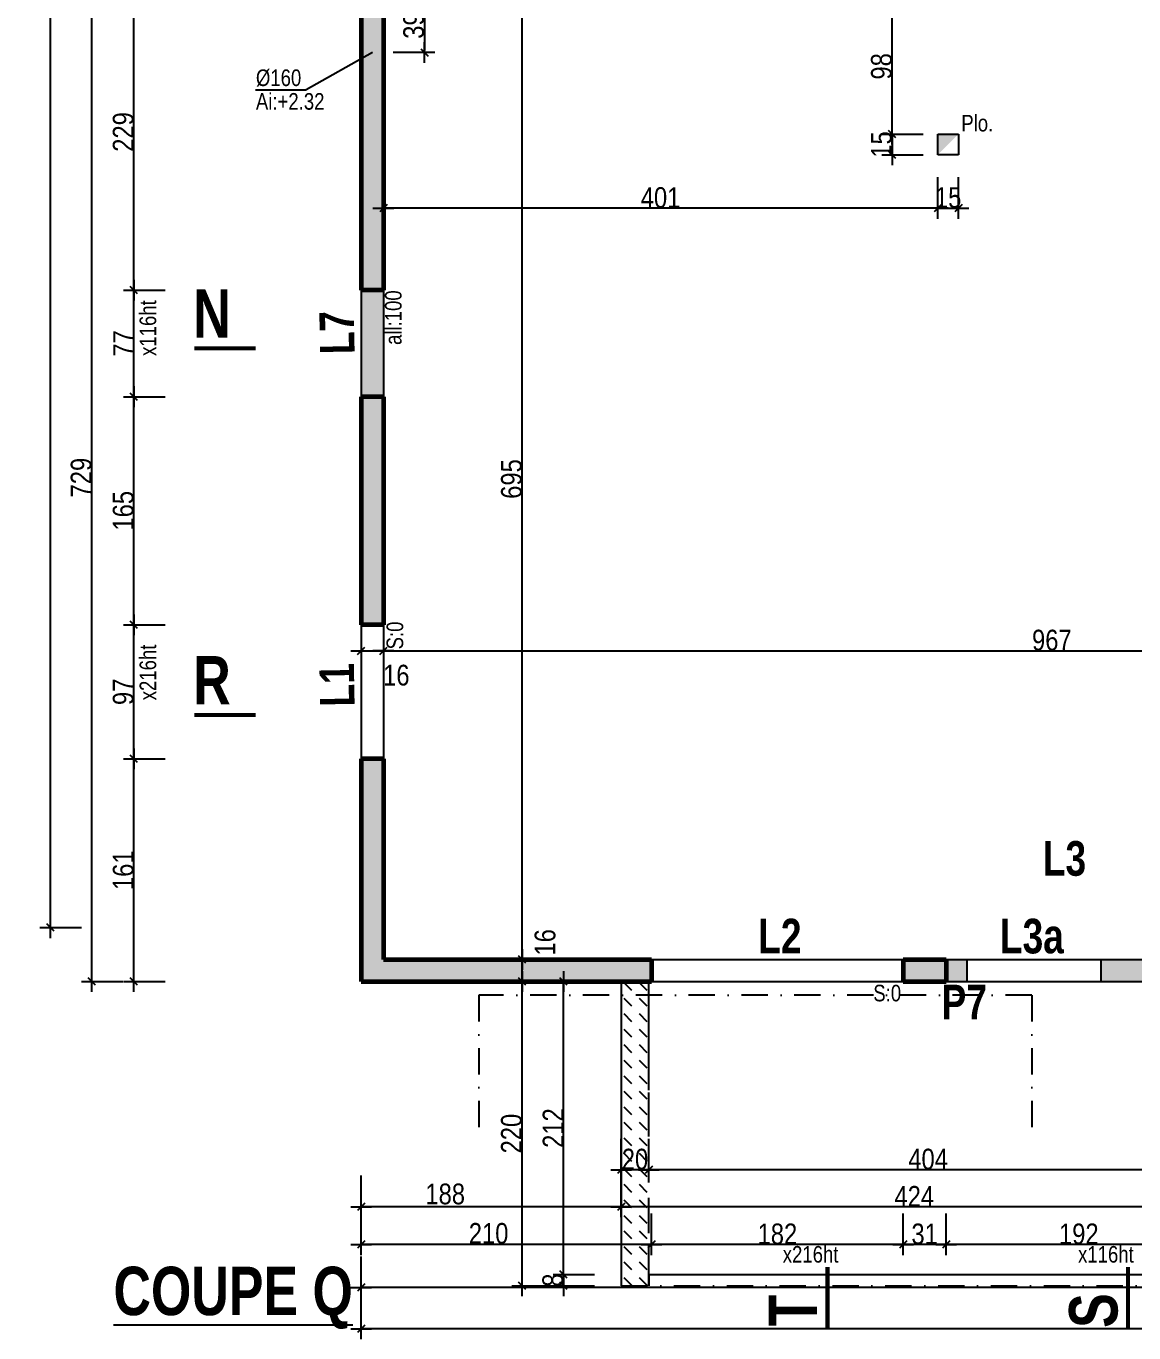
# Model space of a CAD drawing. Header units: millimetres. Extents: x -1734 to 5256, y -3612 to 588.
# Drawn here: x -169 to 633, y -2156 to -1211 of the extents above; entities that cross this region are included whole.
import ezdxf
from ezdxf.enums import TextEntityAlignment as Align

# ---------------------------------------------------------------- set-up
doc = ezdxf.new("R2010")
doc.units = ezdxf.units.MM
for name, pattern in [('CACHE2', [4.7625, 3.175, -1.5875]), ('CACHEX2', [19.05, 12.7, -6.35]), ('TIRETPT2', [12.7, 6.35, -3.175, 0, -3.175])]:
    doc.linetypes.add(name, pattern=pattern)
for name, color, linetype in [('01_cote_gen', 4, 'Continuous'), ('01_linteaux', 2, 'Continuous'), ('01_murs_sup', 2, 'CACHEX2'), ('01_poch_murs', 253, 'Continuous'), ('01_poch_poteaux', 250, 'Continuous'), ('01_resv', 32, 'Continuous'), ('01_texte', 230, 'Continuous'), ('AA_COTES', 2, 'Continuous')]:
    doc.layers.add(name, color=color, linetype=linetype)
doc.layers.add('01_murs_coup', color=5, linetype='Continuous', lineweight=60)
doc.styles.add('impact', font='impact.ttf')
doc.styles.add('MATTE_TXT', font='arial.ttf')
doc.styles.add('STYLE2', font='ARIALN.TTF')
doc.dimstyles.new('JB50', dxfattribs={"dimscale": 0.1, "dimtxt": 150, "dimasz": 15, "dimexe": 0.1, "dimexo": 0.1, "dimgap": 0.09, "dimtad": 1, "dimdec": 1, "dimdsep": 46, "dimtxsty": 'STYLE2', "dimblk1": 'BOND_G', "dimblk2": 'BOND_D', "dimsah": 1, "dimcen": 1.5, "dimdle": 0.01, "dimse1": 1, "dimse2": 1, "dimclrd": 4, "dimclre": 2, "dimclrt": 6, "dimazin": 2, "dimtfac": 2.333333, "dimtdec": 1, "dimtix": 1, "dimtmove": 2, "dimatfit": 3, "dimldrblk": 'BOND_G', "dimfxl": 1, "dimtolj": 1, "dimtzin": 0, "dimarcsym": 0})
pattern_1 = [(135, (-68736.468, 24963.4096), (-11.22532015, 9e-16), [7.9375, -7.9375])]

# ---------------------------------------------------------------- blocks, each defined once
blk = doc.blocks.new('BOND_G')
at = {"layer": 'AA_COTES', "color": 0}
for p, q in [((0, -5), (0, 15)), ((5, 0), (-5, 0)), ((1.77, 1.77), (-1.77, -1.77))]:
    blk.add_line(p, q, dxfattribs=at)
blk = doc.blocks.new('BOND_D')
at = {"layer": 'AA_COTES', "color": 0}
for p, q in [((5, 0), (-5, 0)), ((-1.77, -1.77), (1.77, 1.77)), ((0, 5), (0, -15))]:
    blk.add_line(p, q, dxfattribs=at)
blk = doc.blocks.new('*D35')
at = {"layer": '01_cote_gen', "color": 4, "lineweight": -2, "transparency": 16777216}
blk.add_line((-151.1, -1861.23), (-151.1, -284.22), dxfattribs=at)
at = {"layer": 'DEFPOINTS', "color": 0}
for p in [(-151.1, -282.72), (-12.85, -282.72), (-98.61, -1862.73)]:
    blk.add_point(p, dxfattribs=at)
at = {"layer": '01_cote_gen', "color": 4, "lineweight": -2, "transparency": 16777216, "xscale": 1.5, "yscale": 1.5, "zscale": 1.5}
for name, p, rotation in [('BOND_D', (-151.1, -282.72), 90), ('BOND_G', (-151.1, -1862.73), 270)]:
    blk.add_blockref(name, p, dxfattribs=dict(at, rotation=rotation))
at = {"layer": '01_cote_gen', "color": 6, "transparency": 16777216, "insert": (-158.77, -1072.73), "char_height": 15, "attachment_point": 5, "rotation": 90, "style": 'STYLE2'}
blk.add_mtext('\\A1;1580', dxfattribs=at)
blk = doc.blocks.new('*D36')
at = {"layer": '01_cote_gen', "color": 4, "lineweight": -2, "transparency": 16777216}
blk.add_line((-90.66, -1900.2), (-90.66, -1742.16), dxfattribs=at)
at = {"layer": 'DEFPOINTS', "color": 0}
for p in [(-90.66, -1740.66), (73.74, -1740.66), (73.74, -1901.7)]:
    blk.add_point(p, dxfattribs=at)
at = {"layer": '01_cote_gen', "color": 4, "lineweight": -2, "transparency": 16777216, "xscale": 1.5, "yscale": 1.5, "zscale": 1.5}
for name, p, rotation in [('BOND_D', (-90.66, -1740.66), 90), ('BOND_G', (-90.66, -1901.7), 270)]:
    blk.add_blockref(name, p, dxfattribs=dict(at, rotation=rotation))
at = {"layer": '01_cote_gen', "color": 6, "transparency": 16777216, "insert": (-98.33, -1821.18), "char_height": 15, "attachment_point": 5, "rotation": 90, "style": 'STYLE2'}
blk.add_mtext('\\A1;161', dxfattribs=at)
blk = doc.blocks.new('*D37')
at = {"layer": '01_cote_gen', "color": 4, "lineweight": -2, "transparency": 16777216}
blk.add_line((-90.66, -1739.16), (-90.66, -1645.16), dxfattribs=at)
at = {"layer": 'DEFPOINTS', "color": 0}
for p in [(-90.66, -1643.66), (73.74, -1643.66), (73.74, -1740.66)]:
    blk.add_point(p, dxfattribs=at)
at = {"layer": '01_cote_gen', "color": 4, "lineweight": -2, "transparency": 16777216, "xscale": 1.5, "yscale": 1.5, "zscale": 1.5}
for name, p, rotation in [('BOND_D', (-90.66, -1643.66), 90), ('BOND_G', (-90.66, -1740.66), 270)]:
    blk.add_blockref(name, p, dxfattribs=dict(at, rotation=rotation))
at = {"layer": '01_cote_gen', "color": 6, "transparency": 16777216, "insert": (-98.33, -1692.16), "char_height": 15, "attachment_point": 5, "rotation": 90, "style": 'STYLE2'}
blk.add_mtext('\\A1;97', dxfattribs=at)
blk = doc.blocks.new('*D38')
at = {"layer": '01_cote_gen', "color": 4, "lineweight": -2, "transparency": 16777216}
blk.add_line((-90.66, -1642.16), (-90.66, -1480.16), dxfattribs=at)
at = {"layer": 'DEFPOINTS', "color": 0}
for p in [(-90.66, -1478.66), (73.74, -1478.66), (73.74, -1643.66)]:
    blk.add_point(p, dxfattribs=at)
at = {"layer": '01_cote_gen', "color": 4, "lineweight": -2, "transparency": 16777216, "xscale": 1.5, "yscale": 1.5, "zscale": 1.5}
for name, p, rotation in [('BOND_D', (-90.66, -1478.66), 90), ('BOND_G', (-90.66, -1643.66), 270)]:
    blk.add_blockref(name, p, dxfattribs=dict(at, rotation=rotation))
at = {"layer": '01_cote_gen', "color": 6, "transparency": 16777216, "insert": (-98.33, -1561.16), "char_height": 15, "attachment_point": 5, "rotation": 90, "style": 'STYLE2'}
blk.add_mtext('\\A1;165', dxfattribs=at)
blk = doc.blocks.new('*D39')
at = {"layer": '01_cote_gen', "color": 4, "lineweight": -2, "transparency": 16777216}
blk.add_line((-90.66, -1477.16), (-90.66, -1403.16), dxfattribs=at)
at = {"layer": 'DEFPOINTS', "color": 0}
for p in [(-90.66, -1401.66), (73.74, -1401.66), (73.74, -1478.66)]:
    blk.add_point(p, dxfattribs=at)
at = {"layer": '01_cote_gen', "color": 4, "lineweight": -2, "transparency": 16777216, "xscale": 1.5, "yscale": 1.5, "zscale": 1.5}
for name, p, rotation in [('BOND_D', (-90.66, -1401.66), 90), ('BOND_G', (-90.66, -1478.66), 270)]:
    blk.add_blockref(name, p, dxfattribs=dict(at, rotation=rotation))
at = {"layer": '01_cote_gen', "color": 6, "transparency": 16777216, "insert": (-98.17, -1440.16), "char_height": 15, "attachment_point": 5, "rotation": 90, "style": 'STYLE2'}
blk.add_mtext('\\A1;77', dxfattribs=at)
blk = doc.blocks.new('*D40')
at = {"layer": '01_cote_gen', "color": 4, "lineweight": -2, "transparency": 16777216}
blk.add_line((-90.66, -1400.16), (-90.66, -1174.2), dxfattribs=at)
at = {"layer": 'DEFPOINTS', "color": 0}
for p in [(-90.66, -1172.7), (73.74, -1172.7), (73.74, -1401.66)]:
    blk.add_point(p, dxfattribs=at)
at = {"layer": '01_cote_gen', "color": 4, "lineweight": -2, "transparency": 16777216, "xscale": 1.5, "yscale": 1.5, "zscale": 1.5}
for name, p, rotation in [('BOND_D', (-90.66, -1172.7), 90), ('BOND_G', (-90.66, -1401.66), 270)]:
    blk.add_blockref(name, p, dxfattribs=dict(at, rotation=rotation))
at = {"layer": '01_cote_gen', "color": 6, "transparency": 16777216, "insert": (-98.33, -1287.18), "char_height": 15, "attachment_point": 5, "rotation": 90, "style": 'STYLE2'}
blk.add_mtext('\\A1;229', dxfattribs=at)
blk = doc.blocks.new('*D46')
at = {"layer": '01_cote_gen', "color": 4, "lineweight": -2, "transparency": 16777216}
blk.add_line((2056.23, -2123.12), (75.24, -2123.12), dxfattribs=at)
at = {"layer": 'DEFPOINTS', "color": 0}
for p in [(73.74, -1998.43), (2057.73, -1998.43), (73.74, -2123.12)]:
    blk.add_point(p, dxfattribs=at)
at = {"layer": '01_cote_gen', "color": 4, "lineweight": -2, "transparency": 16777216, "xscale": 1.5, "yscale": 1.5, "zscale": 1.5, "rotation": 180}
blk.add_blockref('BOND_D', (73.74, -2123.12), dxfattribs=at)
at = {"layer": '01_cote_gen', "color": 4, "lineweight": -2, "transparency": 16777216, "xscale": 1.5, "yscale": 1.5, "zscale": 1.5}
blk.add_blockref('BOND_G', (2057.73, -2123.12), dxfattribs=at)
at = {"layer": '01_cote_gen', "color": 6, "transparency": 16777216, "insert": (1065.74, -2115.45), "char_height": 15, "attachment_point": 5, "style": 'STYLE2'}
blk.add_mtext('\\A1;1984', dxfattribs=at)
blk = doc.blocks.new('*D47')
at = {"layer": '01_cote_gen', "color": 4, "lineweight": -2, "transparency": 16777216}
blk.add_line((75.24, -1662.5), (88.24, -1662.5), dxfattribs=at)
at = {"layer": 'DEFPOINTS', "color": 0}
for p in [(89.74, -1662.5), (73.74, -1686.19), (89.74, -1686.19)]:
    blk.add_point(p, dxfattribs=at)
at = {"layer": '01_cote_gen', "color": 4, "lineweight": -2, "transparency": 16777216, "xscale": 1.5, "yscale": 1.5, "zscale": 1.5, "rotation": 180}
blk.add_blockref('BOND_G', (73.74, -1662.5), dxfattribs=at)
at = {"layer": '01_cote_gen', "color": 4, "lineweight": -2, "transparency": 16777216, "xscale": 1.5, "yscale": 1.5, "zscale": 1.5}
blk.add_blockref('BOND_D', (89.74, -1662.5), dxfattribs=at)
at = {"layer": '01_cote_gen', "color": 6, "transparency": 16777216, "insert": (99.12, -1680.18), "char_height": 15, "attachment_point": 5, "style": 'STYLE2'}
blk.add_mtext('\\A1;16', dxfattribs=at)
blk = doc.blocks.new('*D54')
at = {"layer": '01_cote_gen', "color": 4, "lineweight": -2, "transparency": 16777216}
blk.add_line((687.24, -2092.03), (498.24, -2092.03), dxfattribs=at)
at = {"layer": 'DEFPOINTS', "color": 0}
for p in [(496.74, -2069.53), (688.74, -2069.53), (496.74, -2092.03)]:
    blk.add_point(p, dxfattribs=at)
at = {"layer": '01_cote_gen', "color": 4, "lineweight": -2, "transparency": 16777216, "xscale": 1.5, "yscale": 1.5, "zscale": 1.5, "rotation": 180}
blk.add_blockref('BOND_D', (496.74, -2092.03), dxfattribs=at)
at = {"layer": '01_cote_gen', "color": 4, "lineweight": -2, "transparency": 16777216, "xscale": 1.5, "yscale": 1.5, "zscale": 1.5}
blk.add_blockref('BOND_G', (688.74, -2092.03), dxfattribs=at)
at = {"layer": '01_cote_gen', "color": 6, "transparency": 16777216, "insert": (592.74, -2084.36), "char_height": 15, "attachment_point": 5, "style": 'STYLE2'}
blk.add_mtext('\\A1;192', dxfattribs=at)
blk = doc.blocks.new('*D55')
at = {"layer": '01_cote_gen', "color": 4, "lineweight": -2, "transparency": 16777216}
blk.add_line((495.24, -2092.03), (467.24, -2092.03), dxfattribs=at)
at = {"layer": 'DEFPOINTS', "color": 0}
for p in [(465.74, -2069.53), (496.74, -2069.53), (465.74, -2092.03)]:
    blk.add_point(p, dxfattribs=at)
at = {"layer": '01_cote_gen', "color": 4, "lineweight": -2, "transparency": 16777216, "xscale": 1.5, "yscale": 1.5, "zscale": 1.5, "rotation": 180}
blk.add_blockref('BOND_D', (465.74, -2092.03), dxfattribs=at)
at = {"layer": '01_cote_gen', "color": 4, "lineweight": -2, "transparency": 16777216, "xscale": 1.5, "yscale": 1.5, "zscale": 1.5}
blk.add_blockref('BOND_G', (496.74, -2092.03), dxfattribs=at)
at = {"layer": '01_cote_gen', "color": 6, "transparency": 16777216, "insert": (481.24, -2084.36), "char_height": 15, "attachment_point": 5, "style": 'STYLE2'}
blk.add_mtext('\\A1;31', dxfattribs=at)
blk = doc.blocks.new('*D56')
at = {"layer": '01_cote_gen', "color": 4, "lineweight": -2, "transparency": 16777216}
blk.add_line((464.24, -2092.03), (285.24, -2092.03), dxfattribs=at)
at = {"layer": 'DEFPOINTS', "color": 0}
for p in [(283.74, -2069.53), (465.74, -2069.53), (283.74, -2092.03)]:
    blk.add_point(p, dxfattribs=at)
at = {"layer": '01_cote_gen', "color": 4, "lineweight": -2, "transparency": 16777216, "xscale": 1.5, "yscale": 1.5, "zscale": 1.5, "rotation": 180}
blk.add_blockref('BOND_D', (283.74, -2092.03), dxfattribs=at)
at = {"layer": '01_cote_gen', "color": 4, "lineweight": -2, "transparency": 16777216, "xscale": 1.5, "yscale": 1.5, "zscale": 1.5}
blk.add_blockref('BOND_G', (465.74, -2092.03), dxfattribs=at)
at = {"layer": '01_cote_gen', "color": 6, "transparency": 16777216, "insert": (374.74, -2084.36), "char_height": 15, "attachment_point": 5, "style": 'STYLE2'}
blk.add_mtext('\\A1;182', dxfattribs=at)
blk = doc.blocks.new('*D57')
at = {"layer": '01_cote_gen', "color": 4, "lineweight": -2, "transparency": 16777216}
blk.add_line((282.24, -2092.03), (75.24, -2092.03), dxfattribs=at)
at = {"layer": 'DEFPOINTS', "color": 0}
for p in [(73.74, -2069.53), (283.74, -2069.53), (73.74, -2092.03)]:
    blk.add_point(p, dxfattribs=at)
at = {"layer": '01_cote_gen', "color": 4, "lineweight": -2, "transparency": 16777216, "xscale": 1.5, "yscale": 1.5, "zscale": 1.5, "rotation": 180}
blk.add_blockref('BOND_D', (73.74, -2092.03), dxfattribs=at)
at = {"layer": '01_cote_gen', "color": 4, "lineweight": -2, "transparency": 16777216, "xscale": 1.5, "yscale": 1.5, "zscale": 1.5}
blk.add_blockref('BOND_G', (283.74, -2092.03), dxfattribs=at)
at = {"layer": '01_cote_gen', "color": 6, "transparency": 16777216, "insert": (165.87, -2083.97), "char_height": 15, "attachment_point": 5, "style": 'STYLE2'}
blk.add_mtext('\\A1;210', dxfattribs=at)
blk = doc.blocks.new('*D59')
at = {"layer": '01_cote_gen', "color": 4, "lineweight": -2, "transparency": 16777216}
blk.add_line((91.24, -1662.5), (1055.24, -1662.5), dxfattribs=at)
at = {"layer": 'DEFPOINTS', "color": 0}
for p in [(89.74, -1628.37), (1056.74, -1628.37), (1056.74, -1662.5)]:
    blk.add_point(p, dxfattribs=at)
at = {"layer": '01_cote_gen', "color": 4, "lineweight": -2, "transparency": 16777216, "xscale": 1.5, "yscale": 1.5, "zscale": 1.5, "rotation": 180}
blk.add_blockref('BOND_G', (89.74, -1662.5), dxfattribs=at)
at = {"layer": '01_cote_gen', "color": 4, "lineweight": -2, "transparency": 16777216, "xscale": 1.5, "yscale": 1.5, "zscale": 1.5}
blk.add_blockref('BOND_D', (1056.74, -1662.5), dxfattribs=at)
at = {"layer": '01_cote_gen', "color": 6, "transparency": 16777216, "insert": (573.24, -1654.83), "char_height": 15, "attachment_point": 5, "style": 'STYLE2'}
blk.add_mtext('\\A1;967', dxfattribs=at)
blk = doc.blocks.new('*D128')
at = {"layer": '01_cote_gen', "color": 4, "lineweight": -2, "transparency": 16777216}
blk.add_line((190.1, -1884.2), (190.1, -1192.2), dxfattribs=at)
at = {"layer": 'DEFPOINTS', "color": 0}
for p in [(190.1, -1190.7), (212.6, -1190.7), (190.1, -1885.7)]:
    blk.add_point(p, dxfattribs=at)
at = {"layer": '01_cote_gen', "color": 4, "lineweight": -2, "transparency": 16777216, "xscale": 1.5, "yscale": 1.5, "zscale": 1.5}
for name, p, rotation in [('BOND_D', (190.1, -1190.7), 90), ('BOND_G', (190.1, -1885.7), 270)]:
    blk.add_blockref(name, p, dxfattribs=dict(at, rotation=rotation))
at = {"layer": '01_cote_gen', "color": 6, "transparency": 16777216, "insert": (182.44, -1538.2), "char_height": 15, "attachment_point": 5, "rotation": 90, "style": 'STYLE2'}
blk.add_mtext('\\A1;695', dxfattribs=at)
blk = doc.blocks.new('*D160')
at = {"layer": '01_cote_gen', "color": 4, "lineweight": -2, "transparency": 16777216}
blk.add_line((4785.23, -2152.94), (75.24, -2152.94), dxfattribs=at)
at = {"layer": 'DEFPOINTS', "color": 0}
for p in [(73.74, -1998.96), (4786.73, -2069.53), (73.74, -2152.94)]:
    blk.add_point(p, dxfattribs=at)
at = {"layer": '01_cote_gen', "color": 4, "lineweight": -2, "transparency": 16777216, "xscale": 1.5, "yscale": 1.5, "zscale": 1.5, "rotation": 180}
blk.add_blockref('BOND_D', (73.74, -2152.94), dxfattribs=at)
at = {"layer": '01_cote_gen', "color": 4, "lineweight": -2, "transparency": 16777216, "xscale": 1.5, "yscale": 1.5, "zscale": 1.5}
blk.add_blockref('BOND_G', (4786.73, -2152.94), dxfattribs=at)
at = {"layer": '01_cote_gen', "color": 6, "transparency": 16777216, "insert": (2430.24, -2145.28), "char_height": 15, "attachment_point": 5, "style": 'STYLE2'}
blk.add_mtext('\\A1;4713', dxfattribs=at)
blk = doc.blocks.new('*D439')
at = {"layer": '01_cote_gen', "color": 4, "lineweight": -2, "transparency": 16777216}
blk.add_line((684.24, -2064.61), (263.24, -2064.61), dxfattribs=at)
at = {"layer": 'DEFPOINTS', "color": 0}
for p in [(261.74, -2050.87), (685.74, -2050.87), (261.74, -2064.61)]:
    blk.add_point(p, dxfattribs=at)
at = {"layer": '01_cote_gen', "color": 4, "lineweight": -2, "transparency": 16777216, "xscale": 1.5, "yscale": 1.5, "zscale": 1.5, "rotation": 180}
blk.add_blockref('BOND_D', (261.74, -2064.61), dxfattribs=at)
at = {"layer": '01_cote_gen', "color": 4, "lineweight": -2, "transparency": 16777216, "xscale": 1.5, "yscale": 1.5, "zscale": 1.5}
blk.add_blockref('BOND_G', (685.74, -2064.61), dxfattribs=at)
at = {"layer": '01_cote_gen', "color": 6, "transparency": 16777216, "insert": (473.74, -2057.07), "char_height": 15, "attachment_point": 5, "style": 'STYLE2'}
blk.add_mtext('\\A1;424', dxfattribs=at)
blk = doc.blocks.new('*D440')
at = {"layer": '01_cote_gen', "color": 4, "lineweight": -2, "transparency": 16777216}
blk.add_line((260.24, -2064.61), (75.24, -2064.61), dxfattribs=at)
at = {"layer": 'DEFPOINTS', "color": 0}
for p in [(73.74, -1984), (261.74, -2027.05), (73.74, -2064.61)]:
    blk.add_point(p, dxfattribs=at)
at = {"layer": '01_cote_gen', "color": 4, "lineweight": -2, "transparency": 16777216, "xscale": 1.5, "yscale": 1.5, "zscale": 1.5, "rotation": 180}
blk.add_blockref('BOND_D', (73.74, -2064.61), dxfattribs=at)
at = {"layer": '01_cote_gen', "color": 4, "lineweight": -2, "transparency": 16777216, "xscale": 1.5, "yscale": 1.5, "zscale": 1.5}
blk.add_blockref('BOND_G', (261.74, -2064.61), dxfattribs=at)
at = {"layer": '01_cote_gen', "color": 6, "transparency": 16777216, "insert": (134.48, -2055.45), "char_height": 15, "attachment_point": 5, "style": 'STYLE2'}
blk.add_mtext('\\A1;188', dxfattribs=at)
blk = doc.blocks.new('*D441')
at = {"layer": '01_cote_gen', "color": 4, "lineweight": -2, "transparency": 16777216}
blk.add_line((684.24, -2037.91), (283.24, -2037.91), dxfattribs=at)
at = {"layer": 'DEFPOINTS', "color": 0}
for p in [(281.74, -2037.91), (281.74, -2040.45), (685.74, -2040.45)]:
    blk.add_point(p, dxfattribs=at)
at = {"layer": '01_cote_gen', "color": 4, "lineweight": -2, "transparency": 16777216, "xscale": 1.5, "yscale": 1.5, "zscale": 1.5, "rotation": 180}
blk.add_blockref('BOND_D', (281.74, -2037.91), dxfattribs=at)
at = {"layer": '01_cote_gen', "color": 4, "lineweight": -2, "transparency": 16777216, "xscale": 1.5, "yscale": 1.5, "zscale": 1.5}
blk.add_blockref('BOND_G', (685.74, -2037.91), dxfattribs=at)
at = {"layer": '01_cote_gen', "color": 6, "transparency": 16777216, "insert": (483.74, -2030.25), "char_height": 15, "attachment_point": 5, "style": 'STYLE2'}
blk.add_mtext('\\A1;404', dxfattribs=at)
blk = doc.blocks.new('*D442')
at = {"layer": '01_cote_gen', "color": 4, "lineweight": -2, "transparency": 16777216}
blk.add_line((280.24, -2037.91), (263.24, -2037.91), dxfattribs=at)
at = {"layer": 'DEFPOINTS', "color": 0}
for p in [(261.74, -2030.41), (281.74, -2030.41), (261.74, -2037.91)]:
    blk.add_point(p, dxfattribs=at)
at = {"layer": '01_cote_gen', "color": 4, "lineweight": -2, "transparency": 16777216, "xscale": 1.5, "yscale": 1.5, "zscale": 1.5, "rotation": 180}
blk.add_blockref('BOND_D', (261.74, -2037.91), dxfattribs=at)
at = {"layer": '01_cote_gen', "color": 4, "lineweight": -2, "transparency": 16777216, "xscale": 1.5, "yscale": 1.5, "zscale": 1.5}
blk.add_blockref('BOND_G', (281.74, -2037.91), dxfattribs=at)
at = {"layer": '01_cote_gen', "color": 6, "transparency": 16777216, "insert": (271.74, -2030.25), "char_height": 15, "attachment_point": 5, "style": 'STYLE2'}
blk.add_mtext('\\A1;20', dxfattribs=at)
blk = doc.blocks.new('*D531')
at = {"layer": '01_cote_gen', "color": 4, "lineweight": -2, "transparency": 16777216}
blk.add_line((-121.11, -1900.2), (-121.11, -1174.2), dxfattribs=at)
at = {"layer": 'DEFPOINTS', "color": 0}
for p in [(-121.11, -1172.7), (73.74, -1172.7), (73.74, -1901.7)]:
    blk.add_point(p, dxfattribs=at)
at = {"layer": '01_cote_gen', "color": 4, "lineweight": -2, "transparency": 16777216, "xscale": 1.5, "yscale": 1.5, "zscale": 1.5}
for name, p, rotation in [('BOND_D', (-121.11, -1172.7), 90), ('BOND_G', (-121.11, -1901.7), 270)]:
    blk.add_blockref(name, p, dxfattribs=dict(at, rotation=rotation))
at = {"layer": '01_cote_gen', "color": 6, "transparency": 16777216, "insert": (-128.78, -1537.2), "char_height": 15, "attachment_point": 5, "rotation": 90, "style": 'STYLE2'}
blk.add_mtext('\\A1;729', dxfattribs=at)
blk = doc.blocks.new('*D532')
at = {"layer": '01_cote_gen', "color": 4, "lineweight": -2, "transparency": 16777216}
blk.add_line((190.1, -1900.2), (190.1, -1887.2), dxfattribs=at)
at = {"layer": 'DEFPOINTS', "color": 0}
for p in [(190.1, -1885.7), (209.89, -1885.7), (209.89, -1901.7)]:
    blk.add_point(p, dxfattribs=at)
at = {"layer": '01_cote_gen', "color": 4, "lineweight": -2, "transparency": 16777216, "xscale": 1.5, "yscale": 1.5, "zscale": 1.5}
for name, p, rotation in [('BOND_D', (190.1, -1885.7), 90), ('BOND_G', (190.1, -1901.7), 270)]:
    blk.add_blockref(name, p, dxfattribs=dict(at, rotation=rotation))
at = {"layer": '01_cote_gen', "color": 6, "transparency": 16777216, "insert": (206.76, -1873.36), "char_height": 15, "attachment_point": 5, "rotation": 90, "style": 'STYLE2'}
blk.add_mtext('\\A1;16', dxfattribs=at)
blk = doc.blocks.new('*D533')
at = {"layer": '01_cote_gen', "color": 4, "lineweight": -2, "transparency": 16777216}
blk.add_line((190.1, -2120.2), (190.1, -1903.2), dxfattribs=at)
at = {"layer": 'DEFPOINTS', "color": 0}
for p in [(190.1, -1901.7), (261.74, -1901.7), (261.74, -2121.7)]:
    blk.add_point(p, dxfattribs=at)
at = {"layer": '01_cote_gen', "color": 4, "lineweight": -2, "transparency": 16777216, "xscale": 1.5, "yscale": 1.5, "zscale": 1.5}
for name, p, rotation in [('BOND_D', (190.1, -1901.7), 90), ('BOND_G', (190.1, -2121.7), 270)]:
    blk.add_blockref(name, p, dxfattribs=dict(at, rotation=rotation))
at = {"layer": '01_cote_gen', "color": 6, "transparency": 16777216, "insert": (182.44, -2011.7), "char_height": 15, "attachment_point": 5, "rotation": 90, "style": 'STYLE2'}
blk.add_mtext('\\A1;220', dxfattribs=at)
blk = doc.blocks.new('*D534')
at = {"layer": '01_cote_gen', "color": 4, "lineweight": -2, "transparency": 16777216}
for p, q in [((220.02, -2112.2), (220.02, -2110.7)), ((220.02, -2113.7), (220.02, -2121.7)), ((220.02, -2123.2), (220.02, -2124.7))]:
    blk.add_line(p, q, dxfattribs=at)
at = {"layer": 'DEFPOINTS', "color": 0}
for p in [(281.74, -2113.7), (220.02, -2121.7), (281.74, -2121.7)]:
    blk.add_point(p, dxfattribs=at)
at = {"layer": '01_cote_gen', "color": 4, "lineweight": -2, "transparency": 16777216, "xscale": 1.5, "yscale": 1.5, "zscale": 1.5}
for name, p, rotation in [('BOND_G', (220.02, -2113.7), 270), ('BOND_D', (220.02, -2121.7), 90)]:
    blk.add_blockref(name, p, dxfattribs=dict(at, rotation=rotation))
at = {"layer": '01_cote_gen', "color": 6, "transparency": 16777216, "insert": (212.35, -2117.7), "char_height": 15, "attachment_point": 5, "rotation": 90, "style": 'STYLE2'}
blk.add_mtext('\\A1;8', dxfattribs=at)
blk = doc.blocks.new('*D535')
at = {"layer": '01_cote_gen', "color": 4, "lineweight": -2, "transparency": 16777216}
blk.add_line((220.02, -2112.2), (220.02, -1903.2), dxfattribs=at)
at = {"layer": 'DEFPOINTS', "color": 0}
for p in [(220.02, -1901.7), (237.18, -1901.7), (237.18, -2113.7)]:
    blk.add_point(p, dxfattribs=at)
at = {"layer": '01_cote_gen', "color": 4, "lineweight": -2, "transparency": 16777216, "xscale": 1.5, "yscale": 1.5, "zscale": 1.5}
for name, p, rotation in [('BOND_D', (220.02, -1901.7), 90), ('BOND_G', (220.02, -2113.7), 270)]:
    blk.add_blockref(name, p, dxfattribs=dict(at, rotation=rotation))
at = {"layer": '01_cote_gen', "color": 6, "transparency": 16777216, "insert": (212.48, -2007.7), "char_height": 15, "attachment_point": 5, "rotation": 90, "style": 'STYLE2'}
blk.add_mtext('\\A1;212', dxfattribs=at)
blk = doc.blocks.new('*D683')
at = {"layer": '01_cote_gen', "color": 4, "lineweight": -2, "transparency": 16777216}
blk.add_line((119.4, -1192.2), (119.4, -1228.25), dxfattribs=at)
at = {"layer": 'DEFPOINTS', "color": 0}
for p in [(110.12, -1190.7), (82, -1229.75), (119.4, -1229.75)]:
    blk.add_point(p, dxfattribs=at)
at = {"layer": '01_cote_gen', "color": 4, "lineweight": -2, "transparency": 16777216, "xscale": 1.5, "yscale": 1.5, "zscale": 1.5}
for name, p, rotation in [('BOND_G', (119.4, -1190.7), 90), ('BOND_D', (119.4, -1229.75), 270)]:
    blk.add_blockref(name, p, dxfattribs=dict(at, rotation=rotation))
at = {"layer": '01_cote_gen', "color": 6, "transparency": 16777216, "insert": (111.73, -1210.23), "char_height": 15, "attachment_point": 5, "rotation": 90, "style": 'STYLE2'}
blk.add_mtext('\\A1;39', dxfattribs=at)
blk = doc.blocks.new('*D779')
at = {"layer": '01_cote_gen', "color": 4, "lineweight": -2, "transparency": 16777216}
for p, q in [((457.71, -1287.22), (457.71, -1285.72)), ((457.71, -1288.72), (457.71, -1303.72)), ((457.71, -1305.22), (457.71, -1306.72))]:
    blk.add_line(p, q, dxfattribs=at)
at = {"layer": 'DEFPOINTS', "color": 0}
for p in [(490.75, -1288.72), (457.71, -1303.72), (505.75, -1303.72)]:
    blk.add_point(p, dxfattribs=at)
at = {"layer": '01_cote_gen', "color": 4, "lineweight": -2, "transparency": 16777216, "xscale": 1.5, "yscale": 1.5, "zscale": 1.5}
for name, p, rotation in [('BOND_G', (457.71, -1288.72), 270), ('BOND_D', (457.71, -1303.72), 90)]:
    blk.add_blockref(name, p, dxfattribs=dict(at, rotation=rotation))
at = {"layer": '01_cote_gen', "color": 6, "transparency": 16777216, "insert": (450.04, -1296.22), "char_height": 15, "attachment_point": 5, "rotation": 90, "style": 'STYLE2'}
blk.add_mtext('\\A1;15', dxfattribs=at)
blk = doc.blocks.new('*D780')
at = {"layer": '01_cote_gen', "color": 4, "lineweight": -2, "transparency": 16777216}
blk.add_line((457.71, -1287.23), (457.71, -1192.2), dxfattribs=at)
at = {"layer": 'DEFPOINTS', "color": 0}
for p in [(457.71, -1190.7), (474.86, -1190.7), (474.86, -1288.73)]:
    blk.add_point(p, dxfattribs=at)
at = {"layer": '01_cote_gen', "color": 4, "lineweight": -2, "transparency": 16777216, "xscale": 1.5, "yscale": 1.5, "zscale": 1.5}
for name, p, rotation in [('BOND_D', (457.71, -1190.7), 90), ('BOND_G', (457.71, -1288.73), 270)]:
    blk.add_blockref(name, p, dxfattribs=dict(at, rotation=rotation))
at = {"layer": '01_cote_gen', "color": 6, "transparency": 16777216, "insert": (450.04, -1239.72), "char_height": 15, "attachment_point": 5, "rotation": 90, "style": 'STYLE2'}
blk.add_mtext('\\A1;98', dxfattribs=at)
blk = doc.blocks.new('*D781')
at = {"layer": '01_cote_gen', "color": 4, "lineweight": -2, "transparency": 16777216}
for p, q in [((489.25, -1342.4), (487.75, -1342.4)), ((490.75, -1342.4), (505.75, -1342.4)), ((507.25, -1342.4), (508.75, -1342.4))]:
    blk.add_line(p, q, dxfattribs=at)
at = {"layer": 'DEFPOINTS', "color": 0}
for p in [(490.75, -1288.72), (505.75, -1303.72), (505.75, -1342.4)]:
    blk.add_point(p, dxfattribs=at)
at = {"layer": '01_cote_gen', "color": 4, "lineweight": -2, "transparency": 16777216, "xscale": 1.5, "yscale": 1.5, "zscale": 1.5}
blk.add_blockref('BOND_G', (490.75, -1342.4), dxfattribs=at)
at = {"layer": '01_cote_gen', "color": 4, "lineweight": -2, "transparency": 16777216, "xscale": 1.5, "yscale": 1.5, "zscale": 1.5, "rotation": 180}
blk.add_blockref('BOND_D', (505.75, -1342.4), dxfattribs=at)
at = {"layer": '01_cote_gen', "color": 6, "transparency": 16777216, "insert": (498.25, -1334.73), "char_height": 15, "attachment_point": 5, "style": 'STYLE2'}
blk.add_mtext('\\A1;15', dxfattribs=at)
blk = doc.blocks.new('*D782')
at = {"layer": '01_cote_gen', "color": 4, "lineweight": -2, "transparency": 16777216}
blk.add_line((489.25, -1342.4), (91.24, -1342.4), dxfattribs=at)
at = {"layer": 'DEFPOINTS', "color": 0}
for p in [(490.75, -1288.72), (89.74, -1296.18), (89.74, -1342.4)]:
    blk.add_point(p, dxfattribs=at)
at = {"layer": '01_cote_gen', "color": 4, "lineweight": -2, "transparency": 16777216, "xscale": 1.5, "yscale": 1.5, "zscale": 1.5, "rotation": 180}
blk.add_blockref('BOND_D', (89.74, -1342.4), dxfattribs=at)
at = {"layer": '01_cote_gen', "color": 4, "lineweight": -2, "transparency": 16777216, "xscale": 1.5, "yscale": 1.5, "zscale": 1.5}
blk.add_blockref('BOND_G', (490.75, -1342.4), dxfattribs=at)
at = {"layer": '01_cote_gen', "color": 6, "transparency": 16777216, "insert": (290.25, -1334.73), "char_height": 15, "attachment_point": 5, "style": 'STYLE2'}
blk.add_mtext('\\A1;401', dxfattribs=at)

msp = doc.modelspace()

# ---------------------------------------------------------------- hatches: boundary and pattern name
at = {"layer": '01_murs_sup'}
h = msp.add_hatch(dxfattribs=at)
h.set_pattern_fill('DASH', color=256, scale=2.5, angle=135)
h.set_pattern_definition(pattern_1)
h.paths.add_polyline_path([(283.74, -1885.7), (89.74, -1885.7), (89.74, -1740.66), (73.74, -1740.66), (73.74, -1901.7), (283.74, -1901.7)])
h.paths.add_polyline_path([(89.74, -1190.7), (713.73, -1190.7), (713.73, -1172.7), (690.73, -1172.7), (690.73, -1048.68), (728.73, -1048.68), (728.73, -1030.68), (672.73, -1030.68), (672.73, -1172.7), (325.73, -1172.7), (325.73, -337.69), (671.73, -337.69), (671.73, -321.69), (309.73, -321.69), (309.73, -1172.7), (73.74, -1172.7), (73.74, -1643.66), (89.74, -1643.66)])
h = msp.add_hatch(dxfattribs=at)
h.set_pattern_fill('DASH', color=256, scale=2.5, angle=135)
h.set_pattern_definition(pattern_1)
h.paths.add_polyline_path([(1323.73, -1172.74), (815.73, -1172.74), (815.73, -1190.74), (1056.74, -1190.74), (1056.74, -1885.7), (608.74, -1885.7), (608.74, -1901.7), (1635.73, -1901.7), (1635.73, -1982.7), (1651.73, -1982.7), (1651.73, -1769.7), (1744.74, -1769.7), (1744.74, -1753.7), (1635.73, -1753.7), (1635.73, -1885.7), (1074.74, -1885.7), (1074.74, -1190.74), (1323.73, -1190.74)])
h.paths.add_polyline_path([(2057.73, -1172.74), (1425.73, -1172.74), (1425.73, -1190.74), (2039.73, -1190.74), (2039.73, -1753.7), (2016.73, -1753.7), (2016.73, -1769.7), (2039.73, -1769.7), (2039.73, -1901.7), (2057.73, -1901.7)])
h.paths.add_polyline_path([(1655.73, -1448.7), (1635.73, -1448.7), (1635.73, -1520.7), (1655.73, -1520.7)], flags=17)
h.paths.add_polyline_path([(511.74, -1885.7), (465.74, -1885.7), (465.74, -1901.7), (511.74, -1901.7)])
h = msp.add_hatch(dxfattribs=at)
h.set_pattern_fill('DASH', color=256, scale=2.5, angle=135)
h.paths.add_polyline_path([(281.74, -1901.7), (261.74, -1901.7), (261.74, -1911.68), (281.74, -1911.68)])
h.paths.add_polyline_path([(281.74, -1911.68), (261.74, -1911.68), (261.74, -2121.7), (281.74, -2121.7), (281.74, -2113.7)])
h.paths.add_polyline_path([(258.61, -2045.78), (285.23, -2045.78), (285.23, -2014.55), (258.61, -2014.55)], flags=9)
at = {"layer": '01_poch_murs'}
h = msp.add_hatch(color=256, dxfattribs=at)
h.dxf.hatch_style = 1
h.paths.add_polyline_path([(1056.74, -1172.74), (813.73, -1172.74), (813.73, -1190.74), (1056.74, -1190.74)])
h.paths.add_polyline_path([(1312.73, -1172.74), (1074.74, -1172.74), (1074.74, -1190.74), (1312.73, -1190.74)])
h.paths.add_polyline_path([(1533.74, -1885.7), (1302.74, -1885.7), (1302.74, -1901.7), (1533.74, -1901.7)])
h.paths.add_polyline_path([(1708.74, -1885.7), (1655.73, -1885.7), (1655.73, -1753.7), (1635.73, -1753.7), (1635.73, -1885.7), (1630.74, -1885.7), (1630.74, -1901.7), (1708.74, -1901.7)])
h.paths.add_polyline_path([(1110.74, -1885.7), (1074.74, -1885.7), (1074.74, -1901.7), (1110.74, -1901.7)])
h.paths.add_polyline_path([(1056.74, -1885.7), (985.74, -1885.7), (985.74, -1901.7), (1056.74, -1901.7)])
h.paths.add_polyline_path([(793.74, -1885.7), (688.74, -1885.7), (688.74, -1901.7), (793.74, -1901.7)])
h.paths.add_polyline_path([(283.74, -1885.7), (89.74, -1885.7), (89.74, -1740.66), (73.74, -1740.66), (73.74, -1901.7), (283.74, -1901.7)])
h.paths.add_polyline_path([(89.74, -1478.66), (73.74, -1478.66), (73.74, -1643.66), (89.74, -1643.66)])
h.paths.add_polyline_path([(89.74, -1190.7), (73.74, -1190.7), (73.74, -1401.66), (89.74, -1401.66)])
at = {"layer": '01_poch_poteaux'}
h = msp.add_hatch(color=256, dxfattribs=at)
h.dxf.hatch_style = 1
h.paths.add_polyline_path([(496.74, -1885.7), (465.74, -1885.7), (465.74, -1901.7), (496.74, -1901.7)])

# ---------------------------------------------------------------- linework, layer by layer
at = {"layer": '01_cote_gen'}
msp.add_line((281.74, -2113.7), (281.74, -2121.7), dxfattribs=at)
at = {"layer": '01_linteaux'}
for p, q in [((73.74, -1401.66), (73.74, -1478.66)), ((89.74, -1401.66), (89.74, -1478.66)), ((73.74, -1643.66), (73.74, -1740.66)), ((89.74, -1643.66), (89.74, -1740.66)), ((283.74, -1885.7), (465.74, -1885.7)), ((496.74, -1885.7), (688.74, -1885.7)), ((261.74, -1901.7), (261.74, -2121.7)), ((283.74, -1901.7), (465.74, -1901.7)), ((496.74, -1901.7), (688.74, -1901.7)), ((281.74, -2113.7), (685.74, -2113.7))]:
    msp.add_line(p, q, dxfattribs=at)
at = {"layer": '01_linteaux', "linetype": 'CACHE2', "ltscale": 7}
msp.add_line((281.74, -2113.7), (281.74, -1901.7), dxfattribs=at)
at = {"layer": '01_linteaux', "linetype": 'TIRETPT2', "ltscale": 3}
for p, q in [((558.74, -1911.68), (158.74, -1911.68)), ((158.74, -1911.68), (158.74, -2014.74)), ((558.74, -1911.68), (558.74, -2014.74)), ((261.74, -2121.7), (693.74, -2121.7))]:
    msp.add_line(p, q, dxfattribs=at)
at = {"layer": '01_murs_coup'}
for p, q in [((73.74, -1172.7), (73.74, -1401.66)), ((89.74, -1190.7), (89.74, -1401.66)), ((89.74, -1401.66), (73.74, -1401.66)), ((73.74, -1478.66), (73.74, -1643.66)), ((89.74, -1478.66), (73.74, -1478.66)), ((89.74, -1478.66), (89.74, -1643.66)), ((89.74, -1643.66), (73.74, -1643.66)), ((73.74, -1740.66), (73.74, -1901.7)), ((89.74, -1740.66), (73.74, -1740.66)), ((89.74, -1740.66), (89.74, -1885.7)), ((89.74, -1885.7), (283.74, -1885.7)), ((283.74, -1885.7), (283.74, -1901.7)), ((465.74, -1885.7), (496.74, -1885.7)), ((465.74, -1885.7), (465.74, -1901.7)), ((496.74, -1885.7), (496.74, -1901.7)), ((73.74, -1901.7), (283.74, -1901.7)), ((465.74, -1901.7), (496.74, -1901.7))]:
    msp.add_line(p, q, dxfattribs=at)
at = {"layer": '01_murs_sup', "ltscale": 2}
for p, q in [((73.74, -1172.7), (73.74, -1643.66)), ((89.74, -1190.7), (89.74, -1643.66)), ((89.74, -1643.66), (73.74, -1643.66)), ((73.74, -1740.66), (73.74, -1901.7)), ((89.74, -1740.66), (73.74, -1740.66)), ((89.74, -1740.66), (89.74, -1885.7)), ((89.74, -1885.7), (283.74, -1885.7)), ((283.74, -1885.7), (283.74, -1901.7)), ((465.74, -1885.7), (511.74, -1885.7)), ((465.74, -1885.7), (465.74, -1901.7)), ((511.74, -1885.7), (511.74, -1901.7)), ((608.74, -1885.7), (1056.74, -1885.7)), ((608.74, -1885.7), (608.74, -1901.7)), ((73.74, -1901.7), (283.74, -1901.7)), ((261.74, -1901.7), (261.74, -2121.7)), ((281.74, -2121.7), (281.74, -1901.7)), ((465.74, -1901.7), (511.74, -1901.7)), ((608.74, -1901.7), (1635.73, -1901.7))]:
    msp.add_line(p, q, dxfattribs=at)
at = {"layer": '01_resv'}
for p, q in [((82, -1229.75), (33.92, -1256.71)), ((-2.7, -1256.71), (33.92, -1256.71)), ((490.75, -1288.72), (505.75, -1288.72)), ((490.75, -1303.72), (490.75, -1288.72)), ((505.75, -1288.72), (505.75, -1303.72)), ((505.75, -1303.72), (490.75, -1303.72))]:
    msp.add_line(p, q, dxfattribs=at)
for points in [[(73.81, -1221.66), (89.99, -1221.66), (90, -1237.66), (74, -1237.84)], [(490.75, -1303.72), (490.75, -1288.72), (505.75, -1288.72)]]:
    msp.add_solid(points, dxfattribs=at)
at = {"layer": '01_texte', "const_width": 3}
for points in [[(-2.63, -1443.66), (-46.89, -1443.66)], [(-2.63, -1708.95), (-46.89, -1708.95)], [(410.98, -2108.13), (410.98, -2152.38)], [(628.38, -2108.13), (628.38, -2152.38)]]:
    msp.add_lwpolyline(points, dxfattribs=at)

# ---------------------------------------------------------------- texts
at = {"layer": '01_resv', "style": 'MATTE_TXT', "width": 0.8}
for s, p in [('%%C160', (-2.43, -1257.57)), ('Ai:+2.32', (-2.43, -1274.65)), ('Plo.', (507.75, -1290.4))]:
    msp.add_text(s, height=12, dxfattribs=at).set_placement(p, align=Align.BOTTOM_LEFT)
at = {"layer": '01_texte', "style": 'impact'}
for s, height, rotation, p in [('N', 35, 0, (-34.19, -1446.51)), ('L7', 25, 91, (76.2, -1431.96)), ('R', 35, 0, (-34.19, -1711.8)), ('L1', 25, 91, (76.2, -1686.84)), ('T', 35, 90, (413.84, -2139.68)), ('S', 35, 90, (631.23, -2139.68))]:
    msp.add_text(s, height=height, rotation=rotation, dxfattribs=at).set_placement(p, align=Align.BOTTOM_CENTER)
at = {"layer": '01_texte', "style": 'MATTE_TXT', "width": 0.8}
for s, p in [('all:100', (106.5, -1421.5)), ('x116ht', (-70.95, -1429.04)), ('S:0', (107.68, -1651.39)), ('x216ht', (-70.95, -1678.12))]:
    msp.add_text(s, height=12, rotation=90, dxfattribs=at).set_placement(p, align=Align.BOTTOM_CENTER)
at = {"layer": '01_texte', "style": 'impact'}
for s, height, p in [('L3', 25, (582.37, -1832.62)), ('L2', 25, (376.53, -1888.8)), ('L3a', 25, (558.8, -1888.8)), ('P7', 25, (509.84, -1936.52)), ('%%UCOUPE Q', 35, (-18.87, -2153.52))]:
    msp.add_text(s, height=height, dxfattribs=at).set_placement(p, align=Align.BOTTOM_CENTER)
at = {"layer": '01_texte', "style": 'MATTE_TXT', "width": 0.8}
for s, p in [('S:0', (454.16, -1919.65)), ('x216ht', (398.77, -2108.62)), ('x116ht', (612.34, -2108.62))]:
    msp.add_text(s, height=12, dxfattribs=at).set_placement(p, align=Align.BOTTOM_CENTER)

# ---------------------------------------------------------------- dimensions: what is measured, and where the dimension line sits
at = {"layer": '01_cote_gen'}
for base, p1, p2, picture, middle in [((-151.1, -282.72), (-98.61, -1862.73), (-12.85, -282.72), '*D35', (-158.77, -1072.73)), ((-121.11, -1172.7), (73.74, -1901.7), (73.74, -1172.7), '*D531', (-128.78, -1537.2)), ((-90.66, -1172.7), (73.74, -1401.66), (73.74, -1172.7), '*D40', (-98.33, -1287.18)), ((119.402, -1229.7487), (110.1225, -1190.7014), (81.9967, -1229.7487), '*D683', (111.7345, -1210.2251)), ((190.1, -1190.7), (190.1, -1885.7), (212.6, -1190.7), '*D128', (182.44, -1538.2)), ((457.71, -1190.7), (474.86, -1288.73), (474.86, -1190.7), '*D780', (450.04, -1239.72)), ((457.71, -1303.72), (490.75, -1288.72), (505.75, -1303.72), '*D779', (450.04, -1296.22)), ((-90.66, -1401.66), (73.74, -1478.66), (73.74, -1401.66), '*D39', (-98.17, -1440.16)), ((-90.66, -1478.66), (73.74, -1643.66), (73.74, -1478.66), '*D38', (-98.33, -1561.16)), ((-90.66, -1643.66), (73.74, -1740.66), (73.74, -1643.66), '*D37', (-98.33, -1692.16)), ((-90.66, -1740.66), (73.74, -1901.7), (73.74, -1740.66), '*D36', (-98.33, -1821.18)), ((190.1, -1901.7), (261.74, -2121.7), (261.74, -1901.7), '*D533', (182.44, -2011.7)), ((220.02, -1901.7), (237.18, -2113.7), (237.18, -1901.7), '*D535', (212.48, -2007.7)), ((220.02, -2121.7), (281.74, -2113.7), (281.74, -2121.7), '*D534', (212.35, -2117.7))]:
    dim = msp.add_linear_dim(base=base, p1=p1, p2=p2, angle=90, dimstyle='JB50', dxfattribs=at)
    dim.commit()
    dim.dimension.update_dxf_attribs({"geometry": picture, "text_midpoint": middle})
for base, p1, p2, picture, middle in [((89.74, -1342.4), (490.75, -1288.72), (89.74, -1296.18), '*D782', (290.25, -1334.73)), ((505.75, -1342.4), (490.75, -1288.72), (505.75, -1303.72), '*D781', (498.25, -1334.73)), ((1056.74, -1662.5), (89.74, -1628.37), (1056.74, -1628.37), '*D59', (573.24, -1654.83)), ((73.74, -2123.12), (2057.73, -1998.43), (73.74, -1998.43), '*D46', (1065.74, -2115.45)), ((73.74, -2152.94), (4786.73, -2069.53), (73.74, -1998.96), '*D160', (2430.24, -2145.28)), ((261.74, -2037.91), (281.74, -2030.41), (261.74, -2030.41), '*D442', (271.74, -2030.25)), ((281.74, -2037.91), (685.74, -2040.45), (281.74, -2040.45), '*D441', (483.74, -2030.25)), ((261.74, -2064.61), (685.74, -2050.87), (261.74, -2050.87), '*D439', (473.74, -2057.07)), ((283.74, -2092.03), (465.74, -2069.53), (283.74, -2069.53), '*D56', (374.74, -2084.36)), ((465.74, -2092.03), (496.74, -2069.53), (465.74, -2069.53), '*D55', (481.24, -2084.36)), ((496.74, -2092.03), (688.74, -2069.53), (496.74, -2069.53), '*D54', (592.74, -2084.36))]:
    dim = msp.add_linear_dim(base=base, p1=p1, p2=p2, dimstyle='JB50', dxfattribs=at)
    dim.commit()
    dim.dimension.update_dxf_attribs({"geometry": picture, "text_midpoint": middle})
for base, p1, p2, picture, middle in [((89.74, -1662.5), (73.74, -1686.19), (89.74, -1686.19), '*D47', (99.12, -1680.18)), ((73.74, -2064.61), (261.74, -2027.05), (73.74, -1984), '*D440', (134.48, -2055.45)), ((73.74, -2092.03), (283.74, -2069.53), (73.74, -2069.53), '*D57', (165.87, -2083.97))]:
    dim = msp.add_linear_dim(base=base, p1=p1, p2=p2, dimstyle='JB50', dxfattribs=at)
    dim.commit()
    dim.dimension.update_dxf_attribs({"geometry": picture, "text_midpoint": middle, "dimtype": 160})
dim = msp.add_linear_dim(base=(190.1, -1885.7), p1=(209.89, -1901.7), p2=(209.89, -1885.7), angle=90, dimstyle='JB50', dxfattribs=at)
dim.commit()
dim.dimension.update_dxf_attribs({"geometry": '*D532', "text_midpoint": (206.76, -1873.36), "dimtype": 160})

doc.saveas('drawing.dxf')
